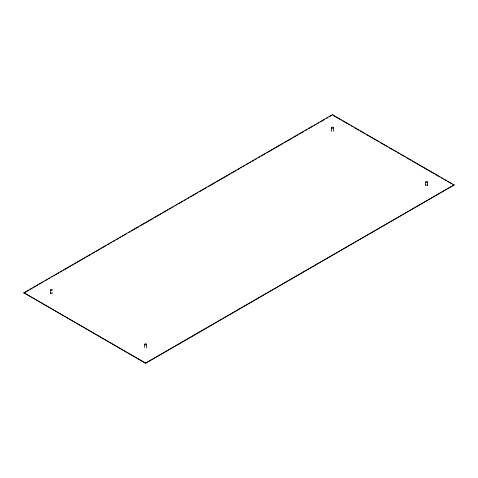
<?xml version="1.0" encoding="UTF-8"?>
<svg xmlns="http://www.w3.org/2000/svg" width="478" height="478" viewBox="0 0 478 478"><rect width="100%" height="100%" fill="white"/><g stroke="black" fill="none" stroke-linecap="round" stroke-linejoin="round"><path stroke-width="0.72" d="M23.9 292.769L332.401 114.654L454.1 184.914L145.599 363.346L23.9 292.769L145.599 363.029L454.1 184.914M23.9 293.086L29.074 290.098M30.365 289.351L32.307 288.228M33.603 287.481L38.126 284.87M39.423 284.123L41.365 283M42.656 282.253L43.952 281.506M45.243 280.759L47.185 279.642M48.475 278.895L49.772 278.148M51.708 277.025L53.004 276.278M54.295 275.531L58.824 272.92M60.12 272.173L62.056 271.056M63.353 270.309L85.341 257.612M86.638 256.865L91.161 254.248M92.457 253.501L94.399 252.384M95.69 251.637L100.219 249.02M101.509 248.273L106.038 245.662M107.329 244.915L109.271 243.798M110.567 243.051L111.858 242.304M113.155 241.557L115.09 240.434M116.387 239.687L118.329 238.57M119.62 237.823L120.916 237.076M122.207 236.329L126.736 233.712M128.672 232.595L129.968 231.848M131.259 231.101L139.02 226.62M140.317 225.873L153.253 218.404M154.543 217.657L162.305 213.176M163.601 212.429L168.125 209.818M169.421 209.071L171.363 207.948M172.654 207.201L173.95 206.454M175.241 205.707L177.183 204.59M178.473 203.843L183.002 201.226M184.293 200.479L186.235 199.362M187.531 198.615L188.822 197.868M190.119 197.121L197.88 192.64M199.171 191.893L206.932 187.412M208.223 186.665L215.339 182.56M216.636 181.813L230.217 173.968M231.507 173.221L236.036 170.61M237.327 169.863L239.269 168.74M240.565 167.993L241.856 167.246M243.153 166.499L245.089 165.382M246.385 164.635L248.327 163.512M249.618 162.765L250.908 162.018M252.205 161.271L254.147 160.154M255.437 159.407L256.734 158.66M258.024 157.913L259.966 156.79M261.257 156.043L265.786 153.432M267.083 152.685L283.251 143.352M284.541 142.605L292.303 138.124M293.6 137.377L298.123 134.76M299.419 134.013L303.942 131.402M305.239 130.655L307.181 129.532M308.471 128.785L313 126.174M314.291 125.427L316.233 124.304M317.529 123.557L318.82 122.816M320.117 122.069L324.64 119.452M326.582 118.335L327.872 117.588M329.169 116.841L331.756 115.347M333.692 115.718L341.417 120.175M342.702 120.922L347.213 123.521M348.498 124.268L349.788 125.009M351.073 125.75L353.009 126.867M354.294 127.614L358.805 130.213M360.089 130.96L364.595 133.559M365.885 134.3L378.761 141.739M380.052 142.48L387.778 146.943M389.068 147.684L393.573 150.289M394.864 151.03L396.148 151.777M397.439 152.518L399.369 153.635M400.654 154.376L405.165 156.981M406.449 157.722L410.96 160.327M412.245 161.068L434.138 173.711M435.428 174.452L439.933 177.057M441.224 177.798L442.509 178.539M443.799 179.286L445.729 180.403M447.02 181.144L451.525 183.749M452.809 184.49L454.1 185.231M427.601 182.058A0.974 0.562 0 0 1 426.143 182.548A0.974 0.562 0 0 1 426.143 181.574A0.974 0.562 0 0 1 427.601 182.058L427.601 185.231A0.974 0.562 0 0 0 427.577 185.111M425.659 182.058L425.659 185.231A0.974 0.562 0 0 1 426.161 184.741M333.375 127.662A0.974 0.562 0 0 1 331.917 128.146A0.974 0.562 0 0 1 331.917 127.172A0.974 0.562 0 0 1 333.375 127.662L333.375 130.835M332.401 114.654L332.401 114.971M331.433 127.662L331.433 130.835M146.567 344.315L146.567 347.482A0.974 0.562 0 0 1 146.447 347.751M145.599 363.029L145.599 363.346M144.625 344.315L144.625 347.482M50.399 289.913L50.399 293.086M333.256 131.103A0.974 0.562 0 0 1 333.136 131.199M331.666 131.199A0.974 0.562 0 0 1 331.553 131.103M427.481 185.5A0.974 0.562 0 0 1 427.153 185.703M426.101 185.703A0.974 0.562 0 0 1 425.779 185.5M51.839 292.59A0.974 0.562 0 0 1 52.305 293.241M51.839 293.576A0.974 0.562 0 0 1 50.519 293.355M50.441 293.241A0.974 0.562 0 0 1 50.423 292.966M50.829 290.379A0.974 0.562 0 0 0 52.341 289.949A0.974 0.562 0 0 0 50.949 289.405A0.974 0.562 0 0 0 50.829 290.379M145.055 344.775A0.974 0.562 0 0 0 146.567 344.351A0.974 0.562 0 0 0 145.175 343.807A0.974 0.562 0 0 0 145.055 344.775"/></g></svg>
